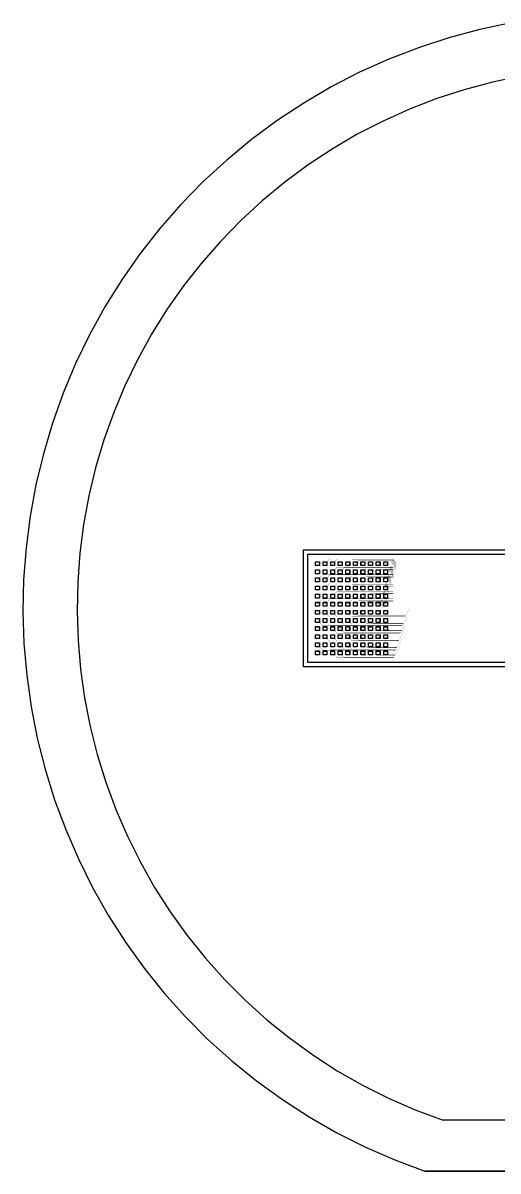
# Model space of a CAD drawing. Header units: metres. Extents: x -54999 to 54999, y -52014 to 54102.
# Drawn here: x -54999 to -11099, y -52014 to 54102 of the extents above; entities that cross this region are included whole.
import ezdxf

# ---------------------------------------------------------------- set-up
doc = ezdxf.new("R2010")
doc.units = ezdxf.units.M
for name, color, linetype in [('eDura_outline_ext', 6, 'Continuous'), ('eDura_outline_int', 6, 'Continuous'), ('etch', 3, 'Continuous'), ('metal', 4, 'Continuous'), ('wafer_ext', 8, 'Continuous'), ('wafer_int', 8, 'Continuous')]:
    doc.layers.add(name, color=color, linetype=linetype)

msp = doc.modelspace()

# ---------------------------------------------------------------- linework, layer by layer
at = {"layer": 'eDura_outline_ext'}
msp.add_lwpolyline([(-8888, -5400), (-29088, -5400), (-29088, 5400), (-8888, 5400)], dxfattribs=at)
at = {"layer": 'eDura_outline_int'}
msp.add_lwpolyline([(-8660, -5000), (-28660, -5000), (-28660, 5000), (-8660, 5000)], dxfattribs=at)
at = {"layer": 'etch'}
for points in [[(-27960, 4300), (-27610, 4300), (-27610, 3950), (-27960, 3950), (-27960, 4300)], [(-27260, 4300), (-26910, 4300), (-26910, 3950), (-27260, 3950), (-27260, 4300)], [(-26560, 4300), (-26210, 4300), (-26210, 3950), (-26560, 3950), (-26560, 4300)], [(-25860, 4300), (-25510, 4300), (-25510, 3950), (-25860, 3950), (-25860, 4300)], [(-25160, 4300), (-24810, 4300), (-24810, 3950), (-25160, 3950), (-25160, 4300)], [(-24460, 4300), (-24110, 4300), (-24110, 3950), (-24460, 3950), (-24460, 4300)], [(-23760, 4300), (-23410, 4300), (-23410, 3950), (-23760, 3950), (-23760, 4300)], [(-23060, 4300), (-22710, 4300), (-22710, 3950), (-23060, 3950), (-23060, 4300)], [(-22360, 4300), (-22010, 4300), (-22010, 3950), (-22360, 3950), (-22360, 4300)], [(-21660, 4300), (-21310, 4300), (-21310, 3950), (-21660, 3950), (-21660, 4300)], [(-27960, 3550), (-27610, 3550), (-27610, 3200), (-27960, 3200), (-27960, 3550)], [(-27260, 3550), (-26910, 3550), (-26910, 3200), (-27260, 3200), (-27260, 3550)], [(-26560, 3550), (-26210, 3550), (-26210, 3200), (-26560, 3200), (-26560, 3550)], [(-25860, 3550), (-25510, 3550), (-25510, 3200), (-25860, 3200), (-25860, 3550)], [(-25160, 3550), (-24810, 3550), (-24810, 3200), (-25160, 3200), (-25160, 3550)], [(-24460, 3550), (-24110, 3550), (-24110, 3200), (-24460, 3200), (-24460, 3550)], [(-23760, 3550), (-23410, 3550), (-23410, 3200), (-23760, 3200), (-23760, 3550)], [(-23060, 3550), (-22710, 3550), (-22710, 3200), (-23060, 3200), (-23060, 3550)], [(-22360, 3550), (-22010, 3550), (-22010, 3200), (-22360, 3200), (-22360, 3550)], [(-21660, 3550), (-21310, 3550), (-21310, 3200), (-21660, 3200), (-21660, 3550)], [(-27960, 2800), (-27610, 2800), (-27610, 2450), (-27960, 2450), (-27960, 2800)], [(-27260, 2800), (-26910, 2800), (-26910, 2450), (-27260, 2450), (-27260, 2800)], [(-26560, 2800), (-26210, 2800), (-26210, 2450), (-26560, 2450), (-26560, 2800)], [(-25860, 2800), (-25510, 2800), (-25510, 2450), (-25860, 2450), (-25860, 2800)], [(-25160, 2800), (-24810, 2800), (-24810, 2450), (-25160, 2450), (-25160, 2800)], [(-24460, 2800), (-24110, 2800), (-24110, 2450), (-24460, 2450), (-24460, 2800)], [(-23760, 2800), (-23410, 2800), (-23410, 2450), (-23760, 2450), (-23760, 2800)], [(-23060, 2800), (-22710, 2800), (-22710, 2450), (-23060, 2450), (-23060, 2800)], [(-22360, 2800), (-22010, 2800), (-22010, 2450), (-22360, 2450), (-22360, 2800)], [(-21660, 2800), (-21310, 2800), (-21310, 2450), (-21660, 2450), (-21660, 2800)], [(-27960, 2050), (-27610, 2050), (-27610, 1700), (-27960, 1700), (-27960, 2050)], [(-27960, 1300), (-27610, 1300), (-27610, 950), (-27960, 950), (-27960, 1300)], [(-27260, 2050), (-26910, 2050), (-26910, 1700), (-27260, 1700), (-27260, 2050)], [(-27260, 1300), (-26910, 1300), (-26910, 950), (-27260, 950), (-27260, 1300)], [(-26560, 2050), (-26210, 2050), (-26210, 1700), (-26560, 1700), (-26560, 2050)], [(-26560, 1300), (-26210, 1300), (-26210, 950), (-26560, 950), (-26560, 1300)], [(-25860, 2050), (-25510, 2050), (-25510, 1700), (-25860, 1700), (-25860, 2050)], [(-25860, 1300), (-25510, 1300), (-25510, 950), (-25860, 950), (-25860, 1300)], [(-25160, 2050), (-24810, 2050), (-24810, 1700), (-25160, 1700), (-25160, 2050)], [(-25160, 1300), (-24810, 1300), (-24810, 950), (-25160, 950), (-25160, 1300)], [(-24460, 2050), (-24110, 2050), (-24110, 1700), (-24460, 1700), (-24460, 2050)], [(-24460, 1300), (-24110, 1300), (-24110, 950), (-24460, 950), (-24460, 1300)], [(-23760, 2050), (-23410, 2050), (-23410, 1700), (-23760, 1700), (-23760, 2050)], [(-23760, 1300), (-23410, 1300), (-23410, 950), (-23760, 950), (-23760, 1300)], [(-23060, 2050), (-22710, 2050), (-22710, 1700), (-23060, 1700), (-23060, 2050)], [(-23060, 1300), (-22710, 1300), (-22710, 950), (-23060, 950), (-23060, 1300)], [(-22360, 2050), (-22010, 2050), (-22010, 1700), (-22360, 1700), (-22360, 2050)], [(-22360, 1300), (-22010, 1300), (-22010, 950), (-22360, 950), (-22360, 1300)], [(-21660, 2050), (-21310, 2050), (-21310, 1700), (-21660, 1700), (-21660, 2050)], [(-21660, 1300), (-21310, 1300), (-21310, 950), (-21660, 950), (-21660, 1300)], [(-27960, 550), (-27610, 550), (-27610, 200), (-27960, 200), (-27960, 550)], [(-27260, 550), (-26910, 550), (-26910, 200), (-27260, 200), (-27260, 550)], [(-26560, 550), (-26210, 550), (-26210, 200), (-26560, 200), (-26560, 550)], [(-25860, 550), (-25510, 550), (-25510, 200), (-25860, 200), (-25860, 550)], [(-25160, 550), (-24810, 550), (-24810, 200), (-25160, 200), (-25160, 550)], [(-24460, 550), (-24110, 550), (-24110, 200), (-24460, 200), (-24460, 550)], [(-23760, 550), (-23410, 550), (-23410, 200), (-23760, 200), (-23760, 550)], [(-23060, 550), (-22710, 550), (-22710, 200), (-23060, 200), (-23060, 550)], [(-22360, 550), (-22010, 550), (-22010, 200), (-22360, 200), (-22360, 550)], [(-21660, 550), (-21310, 550), (-21310, 200), (-21660, 200), (-21660, 550)], [(-27960, -200), (-27610, -200), (-27610, -550), (-27960, -550), (-27960, -200)], [(-27960, -950), (-27610, -950), (-27610, -1300), (-27960, -1300), (-27960, -950)], [(-27260, -200), (-26910, -200), (-26910, -550), (-27260, -550), (-27260, -200)], [(-27260, -950), (-26910, -950), (-26910, -1300), (-27260, -1300), (-27260, -950)], [(-26560, -200), (-26210, -200), (-26210, -550), (-26560, -550), (-26560, -200)], [(-26560, -950), (-26210, -950), (-26210, -1300), (-26560, -1300), (-26560, -950)], [(-25860, -200), (-25510, -200), (-25510, -550), (-25860, -550), (-25860, -200)], [(-25860, -950), (-25510, -950), (-25510, -1300), (-25860, -1300), (-25860, -950)], [(-25160, -200), (-24810, -200), (-24810, -550), (-25160, -550), (-25160, -200)], [(-25160, -950), (-24810, -950), (-24810, -1300), (-25160, -1300), (-25160, -950)], [(-24460, -200), (-24110, -200), (-24110, -550), (-24460, -550), (-24460, -200)], [(-24460, -950), (-24110, -950), (-24110, -1300), (-24460, -1300), (-24460, -950)], [(-23760, -200), (-23410, -200), (-23410, -550), (-23760, -550), (-23760, -200)], [(-23760, -950), (-23410, -950), (-23410, -1300), (-23760, -1300), (-23760, -950)], [(-23060, -200), (-22710, -200), (-22710, -550), (-23060, -550), (-23060, -200)], [(-23060, -950), (-22710, -950), (-22710, -1300), (-23060, -1300), (-23060, -950)], [(-22360, -200), (-22010, -200), (-22010, -550), (-22360, -550), (-22360, -200)], [(-22360, -950), (-22010, -950), (-22010, -1300), (-22360, -1300), (-22360, -950)], [(-21660, -200), (-21310, -200), (-21310, -550), (-21660, -550), (-21660, -200)], [(-21660, -950), (-21310, -950), (-21310, -1300), (-21660, -1300), (-21660, -950)], [(-27960, -1700), (-27610, -1700), (-27610, -2050), (-27960, -2050), (-27960, -1700)], [(-27260, -1700), (-26910, -1700), (-26910, -2050), (-27260, -2050), (-27260, -1700)], [(-26560, -1700), (-26210, -1700), (-26210, -2050), (-26560, -2050), (-26560, -1700)], [(-25860, -1700), (-25510, -1700), (-25510, -2050), (-25860, -2050), (-25860, -1700)], [(-25160, -1700), (-24810, -1700), (-24810, -2050), (-25160, -2050), (-25160, -1700)], [(-24460, -1700), (-24110, -1700), (-24110, -2050), (-24460, -2050), (-24460, -1700)], [(-23760, -1700), (-23410, -1700), (-23410, -2050), (-23760, -2050), (-23760, -1700)], [(-23060, -1700), (-22710, -1700), (-22710, -2050), (-23060, -2050), (-23060, -1700)], [(-22360, -1700), (-22010, -1700), (-22010, -2050), (-22360, -2050), (-22360, -1700)], [(-21660, -1700), (-21310, -1700), (-21310, -2050), (-21660, -2050), (-21660, -1700)], [(-27960, -2450), (-27610, -2450), (-27610, -2800), (-27960, -2800), (-27960, -2450)], [(-27260, -2450), (-26910, -2450), (-26910, -2800), (-27260, -2800), (-27260, -2450)], [(-26560, -2450), (-26210, -2450), (-26210, -2800), (-26560, -2800), (-26560, -2450)], [(-25860, -2450), (-25510, -2450), (-25510, -2800), (-25860, -2800), (-25860, -2450)], [(-25160, -2450), (-24810, -2450), (-24810, -2800), (-25160, -2800), (-25160, -2450)], [(-24460, -2450), (-24110, -2450), (-24110, -2800), (-24460, -2800), (-24460, -2450)], [(-23760, -2450), (-23410, -2450), (-23410, -2800), (-23760, -2800), (-23760, -2450)], [(-23060, -2450), (-22710, -2450), (-22710, -2800), (-23060, -2800), (-23060, -2450)], [(-22360, -2450), (-22010, -2450), (-22010, -2800), (-22360, -2800), (-22360, -2450)], [(-21660, -2450), (-21310, -2450), (-21310, -2800), (-21660, -2800), (-21660, -2450)], [(-27960, -3200), (-27610, -3200), (-27610, -3550), (-27960, -3550), (-27960, -3200)], [(-27960, -3950), (-27610, -3950), (-27610, -4300), (-27960, -4300), (-27960, -3950)], [(-27260, -3200), (-26910, -3200), (-26910, -3550), (-27260, -3550), (-27260, -3200)], [(-27260, -3950), (-26910, -3950), (-26910, -4300), (-27260, -4300), (-27260, -3950)], [(-26560, -3200), (-26210, -3200), (-26210, -3550), (-26560, -3550), (-26560, -3200)], [(-26560, -3950), (-26210, -3950), (-26210, -4300), (-26560, -4300), (-26560, -3950)], [(-25860, -3200), (-25510, -3200), (-25510, -3550), (-25860, -3550), (-25860, -3200)], [(-25860, -3950), (-25510, -3950), (-25510, -4300), (-25860, -4300), (-25860, -3950)], [(-25160, -3200), (-24810, -3200), (-24810, -3550), (-25160, -3550), (-25160, -3200)], [(-25160, -3950), (-24810, -3950), (-24810, -4300), (-25160, -4300), (-25160, -3950)], [(-24460, -3200), (-24110, -3200), (-24110, -3550), (-24460, -3550), (-24460, -3200)], [(-24460, -3950), (-24110, -3950), (-24110, -4300), (-24460, -4300), (-24460, -3950)], [(-23760, -3200), (-23410, -3200), (-23410, -3550), (-23760, -3550), (-23760, -3200)], [(-23760, -3950), (-23410, -3950), (-23410, -4300), (-23760, -4300), (-23760, -3950)], [(-23060, -3200), (-22710, -3200), (-22710, -3550), (-23060, -3550), (-23060, -3200)], [(-23060, -3950), (-22710, -3950), (-22710, -4300), (-23060, -4300), (-23060, -3950)], [(-22360, -3200), (-22010, -3200), (-22010, -3550), (-22360, -3550), (-22360, -3200)], [(-22360, -3950), (-22010, -3950), (-22010, -4300), (-22360, -4300), (-22360, -3950)], [(-21660, -3200), (-21310, -3200), (-21310, -3550), (-21660, -3550), (-21660, -3200)], [(-21660, -3950), (-21310, -3950), (-21310, -4300), (-21660, -4300), (-21660, -3950)]]:
    msp.add_lwpolyline(points, close=True, dxfattribs=at)
at = {"layer": 'metal'}
for points in [[(-27965, 4305), (-27605, 4305), (-27605, 3945), (-27965, 3945), (-27965, 4305)], [(-27265, 4305), (-26905, 4305), (-26905, 3945), (-27265, 3945), (-27265, 4305)], [(-26565, 4305), (-26205, 4305), (-26205, 3945), (-26565, 3945), (-26565, 4305)], [(-25865, 4305), (-25505, 4305), (-25505, 3945), (-25865, 3945), (-25865, 4305)], [(-25165, 4305), (-24805, 4305), (-24805, 3945), (-25165, 3945), (-25165, 4305)], [(-24465, 4305), (-24105, 4305), (-24105, 3945), (-24465, 3945), (-24465, 4305)], [(-23765, 4305), (-23405, 4305), (-23405, 3945), (-23765, 3945), (-23765, 4305)], [(-23065, 4305), (-22705, 4305), (-22705, 3945), (-23065, 3945), (-23065, 4305)], [(-22365, 4305), (-22005, 4305), (-22005, 3945), (-22365, 3945), (-22365, 4305)], [(-21665, 4305), (-21305, 4305), (-21305, 3945), (-21665, 3945), (-21665, 4305)], [(-27965, 3555), (-27605, 3555), (-27605, 3195), (-27965, 3195), (-27965, 3555)], [(-27265, 3555), (-26905, 3555), (-26905, 3195), (-27265, 3195), (-27265, 3555)], [(-26565, 3555), (-26205, 3555), (-26205, 3195), (-26565, 3195), (-26565, 3555)], [(-25865, 3555), (-25505, 3555), (-25505, 3195), (-25865, 3195), (-25865, 3555)], [(-25165, 3555), (-24805, 3555), (-24805, 3195), (-25165, 3195), (-25165, 3555)], [(-24465, 3555), (-24105, 3555), (-24105, 3195), (-24465, 3195), (-24465, 3555)], [(-23765, 3555), (-23405, 3555), (-23405, 3195), (-23765, 3195), (-23765, 3555)], [(-23065, 3555), (-22705, 3555), (-22705, 3195), (-23065, 3195), (-23065, 3555)], [(-22365, 3555), (-22005, 3555), (-22005, 3195), (-22365, 3195), (-22365, 3555)], [(-21665, 3555), (-21305, 3555), (-21305, 3195), (-21665, 3195), (-21665, 3555)], [(-27965, 2805), (-27605, 2805), (-27605, 2445), (-27965, 2445), (-27965, 2805)], [(-27265, 2805), (-26905, 2805), (-26905, 2445), (-27265, 2445), (-27265, 2805)], [(-26565, 2805), (-26205, 2805), (-26205, 2445), (-26565, 2445), (-26565, 2805)], [(-25865, 2805), (-25505, 2805), (-25505, 2445), (-25865, 2445), (-25865, 2805)], [(-25165, 2805), (-24805, 2805), (-24805, 2445), (-25165, 2445), (-25165, 2805)], [(-24465, 2805), (-24105, 2805), (-24105, 2445), (-24465, 2445), (-24465, 2805)], [(-23765, 2805), (-23405, 2805), (-23405, 2445), (-23765, 2445), (-23765, 2805)], [(-23065, 2805), (-22705, 2805), (-22705, 2445), (-23065, 2445), (-23065, 2805)], [(-22365, 2805), (-22005, 2805), (-22005, 2445), (-22365, 2445), (-22365, 2805)], [(-21665, 2805), (-21305, 2805), (-21305, 2445), (-21665, 2445), (-21665, 2805)], [(-27965, 2055), (-27605, 2055), (-27605, 1695), (-27965, 1695), (-27965, 2055)], [(-27965, 1305), (-27605, 1305), (-27605, 945), (-27965, 945), (-27965, 1305)], [(-27265, 2055), (-26905, 2055), (-26905, 1695), (-27265, 1695), (-27265, 2055)], [(-27265, 1305), (-26905, 1305), (-26905, 945), (-27265, 945), (-27265, 1305)], [(-26565, 2055), (-26205, 2055), (-26205, 1695), (-26565, 1695), (-26565, 2055)], [(-26565, 1305), (-26205, 1305), (-26205, 945), (-26565, 945), (-26565, 1305)], [(-25865, 2055), (-25505, 2055), (-25505, 1695), (-25865, 1695), (-25865, 2055)], [(-25865, 1305), (-25505, 1305), (-25505, 945), (-25865, 945), (-25865, 1305)], [(-25165, 2055), (-24805, 2055), (-24805, 1695), (-25165, 1695), (-25165, 2055)], [(-25165, 1305), (-24805, 1305), (-24805, 945), (-25165, 945), (-25165, 1305)], [(-24465, 2055), (-24105, 2055), (-24105, 1695), (-24465, 1695), (-24465, 2055)], [(-24465, 1305), (-24105, 1305), (-24105, 945), (-24465, 945), (-24465, 1305)], [(-23765, 2055), (-23405, 2055), (-23405, 1695), (-23765, 1695), (-23765, 2055)], [(-23765, 1305), (-23405, 1305), (-23405, 945), (-23765, 945), (-23765, 1305)], [(-23065, 2055), (-22705, 2055), (-22705, 1695), (-23065, 1695), (-23065, 2055)], [(-23065, 1305), (-22705, 1305), (-22705, 945), (-23065, 945), (-23065, 1305)], [(-22365, 2055), (-22005, 2055), (-22005, 1695), (-22365, 1695), (-22365, 2055)], [(-22365, 1305), (-22005, 1305), (-22005, 945), (-22365, 945), (-22365, 1305)], [(-21665, 2055), (-21305, 2055), (-21305, 1695), (-21665, 1695), (-21665, 2055)], [(-21665, 1305), (-21305, 1305), (-21305, 945), (-21665, 945), (-21665, 1305)], [(-27965, 555), (-27605, 555), (-27605, 195), (-27965, 195), (-27965, 555)], [(-27265, 555), (-26905, 555), (-26905, 195), (-27265, 195), (-27265, 555)], [(-26565, 555), (-26205, 555), (-26205, 195), (-26565, 195), (-26565, 555)], [(-25865, 555), (-25505, 555), (-25505, 195), (-25865, 195), (-25865, 555)], [(-25165, 555), (-24805, 555), (-24805, 195), (-25165, 195), (-25165, 555)], [(-24465, 555), (-24105, 555), (-24105, 195), (-24465, 195), (-24465, 555)], [(-23765, 555), (-23405, 555), (-23405, 195), (-23765, 195), (-23765, 555)], [(-23065, 555), (-22705, 555), (-22705, 195), (-23065, 195), (-23065, 555)], [(-22365, 555), (-22005, 555), (-22005, 195), (-22365, 195), (-22365, 555)], [(-21665, 555), (-21305, 555), (-21305, 195), (-21665, 195), (-21665, 555)], [(-27965, -195), (-27605, -195), (-27605, -555), (-27965, -555), (-27965, -195)], [(-27965, -945), (-27605, -945), (-27605, -1305), (-27965, -1305), (-27965, -945)], [(-27265, -195), (-26905, -195), (-26905, -555), (-27265, -555), (-27265, -195)], [(-27265, -945), (-26905, -945), (-26905, -1305), (-27265, -1305), (-27265, -945)], [(-26565, -195), (-26205, -195), (-26205, -555), (-26565, -555), (-26565, -195)], [(-26565, -945), (-26205, -945), (-26205, -1305), (-26565, -1305), (-26565, -945)], [(-25865, -195), (-25505, -195), (-25505, -555), (-25865, -555), (-25865, -195)], [(-25865, -945), (-25505, -945), (-25505, -1305), (-25865, -1305), (-25865, -945)], [(-25165, -195), (-24805, -195), (-24805, -555), (-25165, -555), (-25165, -195)], [(-25165, -945), (-24805, -945), (-24805, -1305), (-25165, -1305), (-25165, -945)], [(-24465, -195), (-24105, -195), (-24105, -555), (-24465, -555), (-24465, -195)], [(-24465, -945), (-24105, -945), (-24105, -1305), (-24465, -1305), (-24465, -945)], [(-23765, -195), (-23405, -195), (-23405, -555), (-23765, -555), (-23765, -195)], [(-23765, -945), (-23405, -945), (-23405, -1305), (-23765, -1305), (-23765, -945)], [(-23065, -195), (-22705, -195), (-22705, -555), (-23065, -555), (-23065, -195)], [(-23065, -945), (-22705, -945), (-22705, -1305), (-23065, -1305), (-23065, -945)], [(-22365, -195), (-22005, -195), (-22005, -555), (-22365, -555), (-22365, -195)], [(-22365, -945), (-22005, -945), (-22005, -1305), (-22365, -1305), (-22365, -945)], [(-21665, -195), (-21305, -195), (-21305, -555), (-21665, -555), (-21665, -195)], [(-21665, -945), (-21305, -945), (-21305, -1305), (-21665, -1305), (-21665, -945)], [(-27965, -1695), (-27605, -1695), (-27605, -2055), (-27965, -2055), (-27965, -1695)], [(-27265, -1695), (-26905, -1695), (-26905, -2055), (-27265, -2055), (-27265, -1695)], [(-26565, -1695), (-26205, -1695), (-26205, -2055), (-26565, -2055), (-26565, -1695)], [(-25865, -1695), (-25505, -1695), (-25505, -2055), (-25865, -2055), (-25865, -1695)], [(-25165, -1695), (-24805, -1695), (-24805, -2055), (-25165, -2055), (-25165, -1695)], [(-24465, -1695), (-24105, -1695), (-24105, -2055), (-24465, -2055), (-24465, -1695)], [(-23765, -1695), (-23405, -1695), (-23405, -2055), (-23765, -2055), (-23765, -1695)], [(-23065, -1695), (-22705, -1695), (-22705, -2055), (-23065, -2055), (-23065, -1695)], [(-22365, -1695), (-22005, -1695), (-22005, -2055), (-22365, -2055), (-22365, -1695)], [(-21665, -1695), (-21305, -1695), (-21305, -2055), (-21665, -2055), (-21665, -1695)], [(-27965, -2445), (-27605, -2445), (-27605, -2805), (-27965, -2805), (-27965, -2445)], [(-27265, -2445), (-26905, -2445), (-26905, -2805), (-27265, -2805), (-27265, -2445)], [(-26565, -2445), (-26205, -2445), (-26205, -2805), (-26565, -2805), (-26565, -2445)], [(-25865, -2445), (-25505, -2445), (-25505, -2805), (-25865, -2805), (-25865, -2445)], [(-25165, -2445), (-24805, -2445), (-24805, -2805), (-25165, -2805), (-25165, -2445)], [(-24465, -2445), (-24105, -2445), (-24105, -2805), (-24465, -2805), (-24465, -2445)], [(-23765, -2445), (-23405, -2445), (-23405, -2805), (-23765, -2805), (-23765, -2445)], [(-23065, -2445), (-22705, -2445), (-22705, -2805), (-23065, -2805), (-23065, -2445)], [(-22365, -2445), (-22005, -2445), (-22005, -2805), (-22365, -2805), (-22365, -2445)], [(-21665, -2445), (-21305, -2445), (-21305, -2805), (-21665, -2805), (-21665, -2445)], [(-27965, -3195), (-27605, -3195), (-27605, -3555), (-27965, -3555), (-27965, -3195)], [(-27965, -3945), (-27605, -3945), (-27605, -4305), (-27965, -4305), (-27965, -3945)], [(-27265, -3195), (-26905, -3195), (-26905, -3555), (-27265, -3555), (-27265, -3195)], [(-27265, -3945), (-26905, -3945), (-26905, -4305), (-27265, -4305), (-27265, -3945)], [(-26565, -3195), (-26205, -3195), (-26205, -3555), (-26565, -3555), (-26565, -3195)], [(-26565, -3945), (-26205, -3945), (-26205, -4305), (-26565, -4305), (-26565, -3945)], [(-25865, -3195), (-25505, -3195), (-25505, -3555), (-25865, -3555), (-25865, -3195)], [(-25865, -3945), (-25505, -3945), (-25505, -4305), (-25865, -4305), (-25865, -3945)], [(-25165, -3195), (-24805, -3195), (-24805, -3555), (-25165, -3555), (-25165, -3195)], [(-25165, -3945), (-24805, -3945), (-24805, -4305), (-25165, -4305), (-25165, -3945)], [(-24465, -3195), (-24105, -3195), (-24105, -3555), (-24465, -3555), (-24465, -3195)], [(-24465, -3945), (-24105, -3945), (-24105, -4305), (-24465, -4305), (-24465, -3945)], [(-23765, -3195), (-23405, -3195), (-23405, -3555), (-23765, -3555), (-23765, -3195)], [(-23765, -3945), (-23405, -3945), (-23405, -4305), (-23765, -4305), (-23765, -3945)], [(-23065, -3195), (-22705, -3195), (-22705, -3555), (-23065, -3555), (-23065, -3195)], [(-23065, -3945), (-22705, -3945), (-22705, -4305), (-23065, -4305), (-23065, -3945)], [(-22365, -3195), (-22005, -3195), (-22005, -3555), (-22365, -3555), (-22365, -3195)], [(-22365, -3945), (-22005, -3945), (-22005, -4305), (-22365, -4305), (-22365, -3945)], [(-21665, -3195), (-21305, -3195), (-21305, -3555), (-21665, -3555), (-21665, -3195)], [(-21665, -3945), (-21305, -3945), (-21305, -4305), (-21665, -4305), (-21665, -3945)]]:
    msp.add_lwpolyline(points, close=True, dxfattribs=at)
for points in [[(-27785, 4125, 10, 10, 0), (-27286, 4624, 10, 10, 0)], [(-27286, 4624, 10, 10, 0), (-20785, 4624, 10, 10, 0)], [(-27085, 4125, 10, 10, 0), (-26622, 4588, 10, 10, 0)], [(-26622, 4588, 10, 10, 0), (-20785, 4588, 10, 10, 0)], [(-26385, 4125, 10, 10, 0), (-25958, 4552, 10, 10, 0)], [(-25958, 4552, 10, 10, 0), (-20785, 4552, 10, 10, 0)], [(-25685, 4125, 10, 10, 0), (-25294, 4516, 10, 10, 0)], [(-25294, 4516, 10, 10, 0), (-20785, 4516, 10, 10, 0)], [(-24985, 4125, 10, 10, 0), (-24630, 4480, 10, 10, 0)], [(-24630, 4480, 10, 10, 0), (-20785, 4480, 10, 10, 0)], [(-24285, 4125, 10, 10, 0), (-23966, 4444, 10, 10, 0)], [(-23966, 4444, 10, 10, 0), (-20785, 4444, 10, 10, 0)], [(-23585, 4125, 10, 10, 0), (-23302, 4408, 10, 10, 0)], [(-23302, 4408, 10, 10, 0), (-20785, 4408, 10, 10, 0)], [(-22885, 4125, 10, 10, 0), (-22638, 4372, 10, 10, 0)], [(-22638, 4372, 10, 10, 0), (-20785, 4372, 10, 10, 0)], [(-22185, 4125, 10, 10, 0), (-21974, 4336, 10, 10, 0)], [(-21974, 4336, 10, 10, 0), (-20785, 4336, 10, 10, 0)], [(-21485, 4125, 10, 10, 0), (-21310, 4300, 10, 10, 0)], [(-21310, 4300, 10, 10, 0), (-20785, 4300, 10, 10, 0)], [(-20972, 4300, 10, 10, 0), (-20531, 3535, 10, 10, 0)], [(-20785, 4300, 10, 10, 0), (-20972, 4300, 10, 10, 0)], [(-20952, 4336, 10, 10, 0), (-20529, 3605, 10, 10, 0)], [(-20785, 4336, 10, 10, 0), (-20952, 4336, 10, 10, 0)], [(-20931, 4372, 10, 10, 0), (-20528, 3675, 10, 10, 0)], [(-20785, 4372, 10, 10, 0), (-20931, 4372, 10, 10, 0)], [(-20910, 4408, 10, 10, 0), (-20527, 3745, 10, 10, 0)], [(-20785, 4408, 10, 10, 0), (-20910, 4408, 10, 10, 0)], [(-20889, 4444, 10, 10, 0), (-20526, 3815, 10, 10, 0)], [(-20785, 4444, 10, 10, 0), (-20889, 4444, 10, 10, 0)], [(-20868, 4480, 10, 10, 0), (-20525, 3885, 10, 10, 0)], [(-20785, 4480, 10, 10, 0), (-20868, 4480, 10, 10, 0)], [(-20848, 4516, 10, 10, 0), (-20524, 3955, 10, 10, 0)], [(-20785, 4516, 10, 10, 0), (-20848, 4516, 10, 10, 0)], [(-20827, 4552, 10, 10, 0), (-20523, 4025, 10, 10, 0)], [(-20785, 4552, 10, 10, 0), (-20827, 4552, 10, 10, 0)], [(-20806, 4588, 10, 10, 0), (-20521, 4095, 10, 10, 0)], [(-20785, 4588, 10, 10, 0), (-20806, 4588, 10, 10, 0)], [(-20785, 4624, 10, 10, 0), (-20520, 4165, 10, 10, 0)], [(-20785, 4624, 10, 10, 0), (-20785, 4624, 10, 10, 0)], [(-27785, 3375, 10, 10, 0), (-27286, 3874, 10, 10, 0)], [(-27286, 3874, 10, 10, 0), (-20785, 3874, 10, 10, 0)], [(-27085, 3375, 10, 10, 0), (-26622, 3838, 10, 10, 0)], [(-26622, 3838, 10, 10, 0), (-20785, 3838, 10, 10, 0)], [(-26385, 3375, 10, 10, 0), (-25958, 3802, 10, 10, 0)], [(-25958, 3802, 10, 10, 0), (-20785, 3802, 10, 10, 0)], [(-25685, 3375, 10, 10, 0), (-25294, 3766, 10, 10, 0)], [(-25294, 3766, 10, 10, 0), (-20785, 3766, 10, 10, 0)], [(-24985, 3375, 10, 10, 0), (-24630, 3730, 10, 10, 0)], [(-24630, 3730, 10, 10, 0), (-20785, 3730, 10, 10, 0)], [(-24285, 3375, 10, 10, 0), (-23966, 3694, 10, 10, 0)], [(-23966, 3694, 10, 10, 0), (-20785, 3694, 10, 10, 0)], [(-23585, 3375, 10, 10, 0), (-23302, 3658, 10, 10, 0)], [(-23302, 3658, 10, 10, 0), (-20785, 3658, 10, 10, 0)], [(-22885, 3375, 10, 10, 0), (-22638, 3622, 10, 10, 0)], [(-22638, 3622, 10, 10, 0), (-20785, 3622, 10, 10, 0)], [(-22185, 3375, 10, 10, 0), (-21974, 3586, 10, 10, 0)], [(-21974, 3586, 10, 10, 0), (-20785, 3586, 10, 10, 0)], [(-21485, 3375, 10, 10, 0), (-21310, 3550, 10, 10, 0)], [(-21310, 3550, 10, 10, 0), (-20785, 3550, 10, 10, 0)], [(-21180, 3550, 10, 10, 0), (-20767, 2835, 10, 10, 0)], [(-20785, 3550, 10, 10, 0), (-21180, 3550, 10, 10, 0)], [(-21159, 3586, 10, 10, 0), (-20766, 2905, 10, 10, 0)], [(-20785, 3586, 10, 10, 0), (-21159, 3586, 10, 10, 0)], [(-21139, 3622, 10, 10, 0), (-20765, 2975, 10, 10, 0)], [(-20785, 3622, 10, 10, 0), (-21139, 3622, 10, 10, 0)], [(-21118, 3658, 10, 10, 0), (-20764, 3045, 10, 10, 0)], [(-20785, 3658, 10, 10, 0), (-21118, 3658, 10, 10, 0)], [(-21097, 3694, 10, 10, 0), (-20763, 3115, 10, 10, 0)], [(-20785, 3694, 10, 10, 0), (-21097, 3694, 10, 10, 0)], [(-21076, 3730, 10, 10, 0), (-20762, 3185, 10, 10, 0)], [(-20785, 3730, 10, 10, 0), (-21076, 3730, 10, 10, 0)], [(-21055, 3766, 10, 10, 0), (-20760, 3255, 10, 10, 0)], [(-20785, 3766, 10, 10, 0), (-21055, 3766, 10, 10, 0)], [(-21035, 3802, 10, 10, 0), (-20759, 3325, 10, 10, 0)], [(-20785, 3802, 10, 10, 0), (-21035, 3802, 10, 10, 0)], [(-21014, 3838, 10, 10, 0), (-20758, 3395, 10, 10, 0)], [(-20785, 3838, 10, 10, 0), (-21014, 3838, 10, 10, 0)], [(-20993, 3874, 10, 10, 0), (-20757, 3465, 10, 10, 0)], [(-20785, 3874, 10, 10, 0), (-20993, 3874, 10, 10, 0)], [(-27785, 2625, 10, 10, 0), (-27286, 3124, 10, 10, 0)], [(-27785, 1875, 10, 10, 0), (-27286, 2374, 10, 10, 0)], [(-27286, 3124, 10, 10, 0), (-20785, 3124, 10, 10, 0)], [(-27286, 2374, 10, 10, 0), (-20785, 2374, 10, 10, 0)], [(-27085, 2625, 10, 10, 0), (-26622, 3088, 10, 10, 0)], [(-27085, 1875, 10, 10, 0), (-26622, 2338, 10, 10, 0)], [(-26622, 3088, 10, 10, 0), (-20785, 3088, 10, 10, 0)], [(-26622, 2338, 10, 10, 0), (-20785, 2338, 10, 10, 0)], [(-26385, 2625, 10, 10, 0), (-25958, 3052, 10, 10, 0)], [(-26385, 1875, 10, 10, 0), (-25958, 2302, 10, 10, 0)], [(-25958, 3052, 10, 10, 0), (-20785, 3052, 10, 10, 0)], [(-25958, 2302, 10, 10, 0), (-20785, 2302, 10, 10, 0)], [(-25685, 2625, 10, 10, 0), (-25294, 3016, 10, 10, 0)], [(-25685, 1875, 10, 10, 0), (-25294, 2266, 10, 10, 0)], [(-25294, 3016, 10, 10, 0), (-20785, 3016, 10, 10, 0)], [(-25294, 2266, 10, 10, 0), (-20785, 2266, 10, 10, 0)], [(-24985, 2625, 10, 10, 0), (-24630, 2980, 10, 10, 0)], [(-24985, 1875, 10, 10, 0), (-24630, 2230, 10, 10, 0)], [(-24630, 2980, 10, 10, 0), (-20785, 2980, 10, 10, 0)], [(-24630, 2230, 10, 10, 0), (-20785, 2230, 10, 10, 0)], [(-24285, 2625, 10, 10, 0), (-23966, 2944, 10, 10, 0)], [(-24285, 1875, 10, 10, 0), (-23966, 2194, 10, 10, 0)], [(-23966, 2944, 10, 10, 0), (-20785, 2944, 10, 10, 0)], [(-23966, 2194, 10, 10, 0), (-20785, 2194, 10, 10, 0)], [(-23585, 2625, 10, 10, 0), (-23302, 2908, 10, 10, 0)], [(-23585, 1875, 10, 10, 0), (-23302, 2158, 10, 10, 0)], [(-23302, 2908, 10, 10, 0), (-20785, 2908, 10, 10, 0)], [(-23302, 2158, 10, 10, 0), (-20785, 2158, 10, 10, 0)], [(-22885, 2625, 10, 10, 0), (-22638, 2872, 10, 10, 0)], [(-22885, 1875, 10, 10, 0), (-22638, 2122, 10, 10, 0)], [(-22638, 2872, 10, 10, 0), (-20785, 2872, 10, 10, 0)], [(-22638, 2122, 10, 10, 0), (-20785, 2122, 10, 10, 0)], [(-22185, 2625, 10, 10, 0), (-21974, 2836, 10, 10, 0)], [(-21974, 2836, 10, 10, 0), (-20785, 2836, 10, 10, 0)], [(-21554, 2122, 10, 10, 0), (-21238, 1575, 10, 10, 0)], [(-20785, 2122, 10, 10, 0), (-21554, 2122, 10, 10, 0)], [(-21533, 2158, 10, 10, 0), (-21237, 1645, 10, 10, 0)], [(-20785, 2158, 10, 10, 0), (-21533, 2158, 10, 10, 0)], [(-21513, 2194, 10, 10, 0), (-21236, 1715, 10, 10, 0)], [(-20785, 2194, 10, 10, 0), (-21513, 2194, 10, 10, 0)], [(-21492, 2230, 10, 10, 0), (-21235, 1785, 10, 10, 0)], [(-20785, 2230, 10, 10, 0), (-21492, 2230, 10, 10, 0)], [(-21485, 2625, 10, 10, 0), (-21310, 2800, 10, 10, 0)], [(-21471, 2266, 10, 10, 0), (-21234, 1855, 10, 10, 0)], [(-20785, 2266, 10, 10, 0), (-21471, 2266, 10, 10, 0)], [(-21450, 2302, 10, 10, 0), (-21233, 1925, 10, 10, 0)], [(-20785, 2302, 10, 10, 0), (-21450, 2302, 10, 10, 0)], [(-21430, 2338, 10, 10, 0), (-21232, 1995, 10, 10, 0)], [(-20785, 2338, 10, 10, 0), (-21430, 2338, 10, 10, 0)], [(-21409, 2374, 10, 10, 0), (-21230, 2065, 10, 10, 0)], [(-20785, 2374, 10, 10, 0), (-21409, 2374, 10, 10, 0)], [(-21388, 2800, 10, 10, 0), (-21004, 2135, 10, 10, 0)], [(-20785, 2800, 10, 10, 0), (-21388, 2800, 10, 10, 0)], [(-21367, 2836, 10, 10, 0), (-21003, 2205, 10, 10, 0)], [(-20785, 2836, 10, 10, 0), (-21367, 2836, 10, 10, 0)], [(-21346, 2872, 10, 10, 0), (-21002, 2275, 10, 10, 0)], [(-20785, 2872, 10, 10, 0), (-21346, 2872, 10, 10, 0)], [(-21326, 2908, 10, 10, 0), (-21001, 2345, 10, 10, 0)], [(-20785, 2908, 10, 10, 0), (-21326, 2908, 10, 10, 0)], [(-21310, 2800, 10, 10, 0), (-20785, 2800, 10, 10, 0)], [(-21305, 2944, 10, 10, 0), (-20999, 2415, 10, 10, 0)], [(-20785, 2944, 10, 10, 0), (-21305, 2944, 10, 10, 0)], [(-21284, 2980, 10, 10, 0), (-20998, 2485, 10, 10, 0)], [(-20785, 2980, 10, 10, 0), (-21284, 2980, 10, 10, 0)], [(-21263, 3016, 10, 10, 0), (-20997, 2555, 10, 10, 0)], [(-20785, 3016, 10, 10, 0), (-21263, 3016, 10, 10, 0)], [(-21243, 3052, 10, 10, 0), (-20996, 2625, 10, 10, 0)], [(-20785, 3052, 10, 10, 0), (-21243, 3052, 10, 10, 0)], [(-21222, 3088, 10, 10, 0), (-20995, 2695, 10, 10, 0)], [(-20785, 3088, 10, 10, 0), (-21222, 3088, 10, 10, 0)], [(-21201, 3124, 10, 10, 0), (-20994, 2765, 10, 10, 0)], [(-20785, 3124, 10, 10, 0), (-21201, 3124, 10, 10, 0)], [(-27785, 1125, 10, 10, 0), (-27286, 1624, 10, 10, 0)], [(-27286, 1624, 10, 10, 0), (-20785, 1624, 10, 10, 0)], [(-27085, 1125, 10, 10, 0), (-26622, 1588, 10, 10, 0)], [(-26622, 1588, 10, 10, 0), (-20785, 1588, 10, 10, 0)], [(-26385, 1125, 10, 10, 0), (-25958, 1552, 10, 10, 0)], [(-25958, 1552, 10, 10, 0), (-20785, 1552, 10, 10, 0)], [(-25685, 1125, 10, 10, 0), (-25294, 1516, 10, 10, 0)], [(-25294, 1516, 10, 10, 0), (-20785, 1516, 10, 10, 0)], [(-24985, 1125, 10, 10, 0), (-24630, 1480, 10, 10, 0)], [(-24630, 1480, 10, 10, 0), (-20785, 1480, 10, 10, 0)], [(-24285, 1125, 10, 10, 0), (-23966, 1444, 10, 10, 0)], [(-23966, 1444, 10, 10, 0), (-20785, 1444, 10, 10, 0)], [(-23585, 1125, 10, 10, 0), (-23302, 1408, 10, 10, 0)], [(-23302, 1408, 10, 10, 0), (-20785, 1408, 10, 10, 0)], [(-22885, 1125, 10, 10, 0), (-22638, 1372, 10, 10, 0)], [(-22638, 1372, 10, 10, 0), (-20785, 1372, 10, 10, 0)], [(-22185, 1875, 10, 10, 0), (-21974, 2086, 10, 10, 0)], [(-22185, 1125, 10, 10, 0), (-21974, 1336, 10, 10, 0)], [(-21974, 2086, 10, 10, 0), (-20785, 2086, 10, 10, 0)], [(-21974, 1336, 10, 10, 0), (-20785, 1336, 10, 10, 0)], [(-21804, 1300, 10, 10, 0), (-21477, 735, 10, 10, 0)], [(-20785, 1300, 10, 10, 0), (-21804, 1300, 10, 10, 0)], [(-21783, 1336, 10, 10, 0), (-21476, 805, 10, 10, 0)], [(-20785, 1336, 10, 10, 0), (-21783, 1336, 10, 10, 0)], [(-21762, 1372, 10, 10, 0), (-21475, 875, 10, 10, 0)], [(-20785, 1372, 10, 10, 0), (-21762, 1372, 10, 10, 0)], [(-21741, 1408, 10, 10, 0), (-21474, 945, 10, 10, 0)], [(-20785, 1408, 10, 10, 0), (-21741, 1408, 10, 10, 0)], [(-21721, 1444, 10, 10, 0), (-21473, 1015, 10, 10, 0)], [(-20785, 1444, 10, 10, 0), (-21721, 1444, 10, 10, 0)], [(-21700, 1480, 10, 10, 0), (-21472, 1085, 10, 10, 0)], [(-20785, 1480, 10, 10, 0), (-21700, 1480, 10, 10, 0)], [(-21679, 1516, 10, 10, 0), (-21471, 1155, 10, 10, 0)], [(-20785, 1516, 10, 10, 0), (-21679, 1516, 10, 10, 0)], [(-21658, 1552, 10, 10, 0), (-21469, 1225, 10, 10, 0)], [(-20785, 1552, 10, 10, 0), (-21658, 1552, 10, 10, 0)], [(-21637, 1588, 10, 10, 0), (-21468, 1295, 10, 10, 0)], [(-20785, 1588, 10, 10, 0), (-21637, 1588, 10, 10, 0)], [(-21617, 1624, 10, 10, 0), (-21467, 1365, 10, 10, 0)], [(-20785, 1624, 10, 10, 0), (-21617, 1624, 10, 10, 0)], [(-21596, 2050, 10, 10, 0), (-21241, 1435, 10, 10, 0)], [(-20785, 2050, 10, 10, 0), (-21596, 2050, 10, 10, 0)], [(-21575, 2086, 10, 10, 0), (-21240, 1505, 10, 10, 0)], [(-20785, 2086, 10, 10, 0), (-21575, 2086, 10, 10, 0)], [(-21485, 1875, 10, 10, 0), (-21310, 2050, 10, 10, 0)], [(-21485, 1125, 10, 10, 0), (-21310, 1300, 10, 10, 0)], [(-21310, 2050, 10, 10, 0), (-20785, 2050, 10, 10, 0)], [(-21310, 1300, 10, 10, 0), (-20785, 1300, 10, 10, 0)], [(-27785, 375, 10, 10, 0), (-27286, 874, 10, 10, 0)], [(-27286, 874, 10, 10, 0), (-20785, 874, 10, 10, 0)], [(-27085, 375, 10, 10, 0), (-26622, 838, 10, 10, 0)], [(-26622, 838, 10, 10, 0), (-20785, 838, 10, 10, 0)], [(-26385, 375, 10, 10, 0), (-25958, 802, 10, 10, 0)], [(-25958, 802, 10, 10, 0), (-20785, 802, 10, 10, 0)], [(-25685, 375, 10, 10, 0), (-25294, 766, 10, 10, 0)], [(-25294, 766, 10, 10, 0), (-20785, 766, 10, 10, 0)], [(-24985, 375, 10, 10, 0), (-24630, 730, 10, 10, 0)], [(-24630, 730, 10, 10, 0), (-20785, 730, 10, 10, 0)], [(-24285, 375, 10, 10, 0), (-23966, 694, 10, 10, 0)], [(-23966, 694, 10, 10, 0), (-20785, 694, 10, 10, 0)], [(-23585, 375, 10, 10, 0), (-23302, 658, 10, 10, 0)], [(-23302, 658, 10, 10, 0), (-20785, 658, 10, 10, 0)], [(-22885, 375, 10, 10, 0), (-22638, 622, 10, 10, 0)], [(-22638, 622, 10, 10, 0), (-20785, 622, 10, 10, 0)], [(-22185, 375, 10, 10, 0), (-21974, 586, 10, 10, 0)], [(-22012, 550, 10, 10, 0), (-21714, 35, 10, 10, 0)], [(-20785, 550, 10, 10, 0), (-22012, 550, 10, 10, 0)], [(-21991, 586, 10, 10, 0), (-21713, 105, 10, 10, 0)], [(-20785, 586, 10, 10, 0), (-21991, 586, 10, 10, 0)], [(-21974, 586, 10, 10, 0), (-20785, 586, 10, 10, 0)], [(-21970, 622, 10, 10, 0), (-21712, 175, 10, 10, 0)], [(-20785, 622, 10, 10, 0), (-21970, 622, 10, 10, 0)], [(-21949, 658, 10, 10, 0), (-21711, 245, 10, 10, 0)], [(-20785, 658, 10, 10, 0), (-21949, 658, 10, 10, 0)], [(-21928, 694, 10, 10, 0), (-21710, 315, 10, 10, 0)], [(-20785, 694, 10, 10, 0), (-21928, 694, 10, 10, 0)], [(-21908, 730, 10, 10, 0), (-21708, 385, 10, 10, 0)], [(-20785, 730, 10, 10, 0), (-21908, 730, 10, 10, 0)], [(-21887, 766, 10, 10, 0), (-21707, 455, 10, 10, 0)], [(-20785, 766, 10, 10, 0), (-21887, 766, 10, 10, 0)], [(-21866, 802, 10, 10, 0), (-21706, 525, 10, 10, 0)], [(-20785, 802, 10, 10, 0), (-21866, 802, 10, 10, 0)], [(-21845, 838, 10, 10, 0), (-21705, 595, 10, 10, 0)], [(-20785, 838, 10, 10, 0), (-21845, 838, 10, 10, 0)], [(-21824, 874, 10, 10, 0), (-21704, 665, 10, 10, 0)], [(-20785, 874, 10, 10, 0), (-21824, 874, 10, 10, 0)], [(-21485, 375, 10, 10, 0), (-21310, 550, 10, 10, 0)], [(-21310, 550, 10, 10, 0), (-20785, 550, 10, 10, 0)], [(-27785, -375, 10, 10, 0), (-27286, -874, 10, 10, 0)], [(-27286, -874, 10, 10, 0), (-20785, -874, 10, 10, 0)], [(-27085, -375, 10, 10, 0), (-26622, -838, 10, 10, 0)], [(-26622, -838, 10, 10, 0), (-20785, -838, 10, 10, 0)], [(-26385, -375, 10, 10, 0), (-25958, -802, 10, 10, 0)], [(-25958, -802, 10, 10, 0), (-20785, -802, 10, 10, 0)], [(-25685, -375, 10, 10, 0), (-25294, -766, 10, 10, 0)], [(-25294, -766, 10, 10, 0), (-20785, -766, 10, 10, 0)], [(-24985, -375, 10, 10, 0), (-24630, -730, 10, 10, 0)], [(-24630, -730, 10, 10, 0), (-20785, -730, 10, 10, 0)], [(-24285, -375, 10, 10, 0), (-23966, -694, 10, 10, 0)], [(-23966, -694, 10, 10, 0), (-20785, -694, 10, 10, 0)], [(-23585, -375, 10, 10, 0), (-23302, -658, 10, 10, 0)], [(-23302, -658, 10, 10, 0), (-20785, -658, 10, 10, 0)], [(-22885, -375, 10, 10, 0), (-22638, -622, 10, 10, 0)], [(-22638, -622, 10, 10, 0), (-20785, -622, 10, 10, 0)], [(-22185, -375, 10, 10, 0), (-21974, -586, 10, 10, 0)], [(-21974, -586, 10, 10, 0), (-20785, -586, 10, 10, 0)], [(-21485, -375, 10, 10, 0), (-21310, -550, 10, 10, 0)], [(-21310, -550, 10, 10, 0), (-20785, -550, 10, 10, 0)], [(-20785, -550, 10, 10, 0), (-19559, -550, 10, 10, 0)], [(-20785, -586, 10, 10, 0), (-19580, -586, 10, 10, 0)], [(-20785, -622, 10, 10, 0), (-19601, -622, 10, 10, 0)], [(-20785, -658, 10, 10, 0), (-19621, -658, 10, 10, 0)], [(-20785, -694, 10, 10, 0), (-19642, -694, 10, 10, 0)], [(-20785, -730, 10, 10, 0), (-19663, -730, 10, 10, 0)], [(-20785, -766, 10, 10, 0), (-19684, -766, 10, 10, 0)], [(-20785, -802, 10, 10, 0), (-19704, -802, 10, 10, 0)], [(-20785, -838, 10, 10, 0), (-19725, -838, 10, 10, 0)], [(-20785, -874, 10, 10, 0), (-19746, -874, 10, 10, 0)], [(-19850, -1444, 10, 10, 0), (-19602, -1015, 10, 10, 0)], [(-19829, -1408, 10, 10, 0), (-19562, -945, 10, 10, 0)], [(-19808, -1372, 10, 10, 0), (-19521, -875, 10, 10, 0)], [(-19788, -1336, 10, 10, 0), (-19481, -805, 10, 10, 0)], [(-19767, -1300, 10, 10, 0), (-19441, -735, 10, 10, 0)], [(-19746, -874, 10, 10, 0), (-19625, -665, 10, 10, 0)], [(-19725, -838, 10, 10, 0), (-19585, -595, 10, 10, 0)], [(-19704, -802, 10, 10, 0), (-19545, -525, 10, 10, 0)], [(-19684, -766, 10, 10, 0), (-19504, -455, 10, 10, 0)], [(-19663, -730, 10, 10, 0), (-19464, -385, 10, 10, 0)], [(-19642, -694, 10, 10, 0), (-19423, -315, 10, 10, 0)], [(-19621, -658, 10, 10, 0), (-19383, -245, 10, 10, 0)], [(-19601, -622, 10, 10, 0), (-19342, -175, 10, 10, 0)], [(-19580, -586, 10, 10, 0), (-19302, -105, 10, 10, 0)], [(-19559, -550, 10, 10, 0), (-19262, -35, 10, 10, 0)], [(-27785, -1125, 10, 10, 0), (-27286, -1624, 10, 10, 0)], [(-27785, -1875, 10, 10, 0), (-27286, -2374, 10, 10, 0)], [(-27286, -1624, 10, 10, 0), (-20785, -1624, 10, 10, 0)], [(-27085, -1125, 10, 10, 0), (-26622, -1588, 10, 10, 0)], [(-27085, -1875, 10, 10, 0), (-26622, -2338, 10, 10, 0)], [(-26622, -1588, 10, 10, 0), (-20785, -1588, 10, 10, 0)], [(-26385, -1125, 10, 10, 0), (-25958, -1552, 10, 10, 0)], [(-26385, -1875, 10, 10, 0), (-25958, -2302, 10, 10, 0)], [(-25958, -1552, 10, 10, 0), (-20785, -1552, 10, 10, 0)], [(-25685, -1125, 10, 10, 0), (-25294, -1516, 10, 10, 0)], [(-25685, -1875, 10, 10, 0), (-25294, -2266, 10, 10, 0)], [(-25294, -1516, 10, 10, 0), (-20785, -1516, 10, 10, 0)], [(-24985, -1125, 10, 10, 0), (-24630, -1480, 10, 10, 0)], [(-24985, -1875, 10, 10, 0), (-24630, -2230, 10, 10, 0)], [(-24630, -1480, 10, 10, 0), (-20785, -1480, 10, 10, 0)], [(-24285, -1125, 10, 10, 0), (-23966, -1444, 10, 10, 0)], [(-24285, -1875, 10, 10, 0), (-23966, -2194, 10, 10, 0)], [(-23966, -1444, 10, 10, 0), (-20785, -1444, 10, 10, 0)], [(-23585, -1125, 10, 10, 0), (-23302, -1408, 10, 10, 0)], [(-23585, -1875, 10, 10, 0), (-23302, -2158, 10, 10, 0)], [(-23302, -1408, 10, 10, 0), (-20785, -1408, 10, 10, 0)], [(-22885, -1125, 10, 10, 0), (-22638, -1372, 10, 10, 0)], [(-22885, -1875, 10, 10, 0), (-22638, -2122, 10, 10, 0)], [(-22638, -1372, 10, 10, 0), (-20785, -1372, 10, 10, 0)], [(-22638, -2122, 10, 10, 0), (-20785, -2122, 10, 10, 0)], [(-22185, -1125, 10, 10, 0), (-21974, -1336, 10, 10, 0)], [(-22185, -1875, 10, 10, 0), (-21974, -2086, 10, 10, 0)], [(-21974, -1336, 10, 10, 0), (-20785, -1336, 10, 10, 0)], [(-21974, -2086, 10, 10, 0), (-20785, -2086, 10, 10, 0)], [(-21485, -1125, 10, 10, 0), (-21310, -1300, 10, 10, 0)], [(-21485, -1875, 10, 10, 0), (-21310, -2050, 10, 10, 0)], [(-21310, -1300, 10, 10, 0), (-20785, -1300, 10, 10, 0)], [(-21310, -2050, 10, 10, 0), (-20785, -2050, 10, 10, 0)], [(-20785, -1300, 10, 10, 0), (-19767, -1300, 10, 10, 0)], [(-20785, -1336, 10, 10, 0), (-19788, -1336, 10, 10, 0)], [(-20785, -1372, 10, 10, 0), (-19808, -1372, 10, 10, 0)], [(-20785, -1408, 10, 10, 0), (-19829, -1408, 10, 10, 0)], [(-20785, -1444, 10, 10, 0), (-19850, -1444, 10, 10, 0)], [(-20785, -1480, 10, 10, 0), (-19871, -1480, 10, 10, 0)], [(-20785, -1516, 10, 10, 0), (-19892, -1516, 10, 10, 0)], [(-20785, -1552, 10, 10, 0), (-19912, -1552, 10, 10, 0)], [(-20785, -1588, 10, 10, 0), (-19933, -1588, 10, 10, 0)], [(-20785, -1624, 10, 10, 0), (-19954, -1624, 10, 10, 0)], [(-20785, -2050, 10, 10, 0), (-19975, -2050, 10, 10, 0)], [(-20785, -2086, 10, 10, 0), (-19995, -2086, 10, 10, 0)], [(-20785, -2122, 10, 10, 0), (-20016, -2122, 10, 10, 0)], [(-20162, -2374, 10, 10, 0), (-19983, -2065, 10, 10, 0)], [(-20141, -2338, 10, 10, 0), (-19943, -1995, 10, 10, 0)], [(-20120, -2302, 10, 10, 0), (-19902, -1925, 10, 10, 0)], [(-20099, -2266, 10, 10, 0), (-19862, -1855, 10, 10, 0)], [(-20079, -2230, 10, 10, 0), (-19822, -1785, 10, 10, 0)], [(-20058, -2194, 10, 10, 0), (-19781, -1715, 10, 10, 0)], [(-20037, -2158, 10, 10, 0), (-19741, -1645, 10, 10, 0)], [(-20016, -2122, 10, 10, 0), (-19700, -1575, 10, 10, 0)], [(-19995, -2086, 10, 10, 0), (-19660, -1505, 10, 10, 0)], [(-19975, -2050, 10, 10, 0), (-19620, -1435, 10, 10, 0)], [(-19954, -1624, 10, 10, 0), (-19804, -1365, 10, 10, 0)], [(-19933, -1588, 10, 10, 0), (-19764, -1295, 10, 10, 0)], [(-19912, -1552, 10, 10, 0), (-19724, -1225, 10, 10, 0)], [(-19892, -1516, 10, 10, 0), (-19683, -1155, 10, 10, 0)], [(-19871, -1480, 10, 10, 0), (-19643, -1085, 10, 10, 0)], [(-27785, -2625, 10, 10, 0), (-27286, -3124, 10, 10, 0)], [(-27286, -2374, 10, 10, 0), (-20785, -2374, 10, 10, 0)], [(-27286, -3124, 10, 10, 0), (-20785, -3124, 10, 10, 0)], [(-27085, -2625, 10, 10, 0), (-26622, -3088, 10, 10, 0)], [(-26622, -2338, 10, 10, 0), (-20785, -2338, 10, 10, 0)], [(-26622, -3088, 10, 10, 0), (-20785, -3088, 10, 10, 0)], [(-26385, -2625, 10, 10, 0), (-25958, -3052, 10, 10, 0)], [(-25958, -2302, 10, 10, 0), (-20785, -2302, 10, 10, 0)], [(-25958, -3052, 10, 10, 0), (-20785, -3052, 10, 10, 0)], [(-25685, -2625, 10, 10, 0), (-25294, -3016, 10, 10, 0)], [(-25294, -2266, 10, 10, 0), (-20785, -2266, 10, 10, 0)], [(-25294, -3016, 10, 10, 0), (-20785, -3016, 10, 10, 0)], [(-24985, -2625, 10, 10, 0), (-24630, -2980, 10, 10, 0)], [(-24630, -2230, 10, 10, 0), (-20785, -2230, 10, 10, 0)], [(-24630, -2980, 10, 10, 0), (-20785, -2980, 10, 10, 0)], [(-24285, -2625, 10, 10, 0), (-23966, -2944, 10, 10, 0)], [(-23966, -2194, 10, 10, 0), (-20785, -2194, 10, 10, 0)], [(-23966, -2944, 10, 10, 0), (-20785, -2944, 10, 10, 0)], [(-23585, -2625, 10, 10, 0), (-23302, -2908, 10, 10, 0)], [(-23302, -2158, 10, 10, 0), (-20785, -2158, 10, 10, 0)], [(-23302, -2908, 10, 10, 0), (-20785, -2908, 10, 10, 0)], [(-22885, -2625, 10, 10, 0), (-22638, -2872, 10, 10, 0)], [(-22638, -2872, 10, 10, 0), (-20785, -2872, 10, 10, 0)], [(-22185, -2625, 10, 10, 0), (-21974, -2836, 10, 10, 0)], [(-21974, -2836, 10, 10, 0), (-20785, -2836, 10, 10, 0)], [(-21485, -2625, 10, 10, 0), (-21310, -2800, 10, 10, 0)], [(-21310, -2800, 10, 10, 0), (-20785, -2800, 10, 10, 0)], [(-20785, -2158, 10, 10, 0), (-20037, -2158, 10, 10, 0)], [(-20785, -2194, 10, 10, 0), (-20058, -2194, 10, 10, 0)], [(-20785, -2230, 10, 10, 0), (-20079, -2230, 10, 10, 0)], [(-20785, -2266, 10, 10, 0), (-20099, -2266, 10, 10, 0)], [(-20785, -2302, 10, 10, 0), (-20120, -2302, 10, 10, 0)], [(-20785, -2338, 10, 10, 0), (-20141, -2338, 10, 10, 0)], [(-20785, -2374, 10, 10, 0), (-20162, -2374, 10, 10, 0)], [(-20785, -2800, 10, 10, 0), (-20183, -2800, 10, 10, 0)], [(-20785, -2836, 10, 10, 0), (-20203, -2836, 10, 10, 0)], [(-20785, -2872, 10, 10, 0), (-20224, -2872, 10, 10, 0)], [(-20785, -2908, 10, 10, 0), (-20245, -2908, 10, 10, 0)], [(-20785, -2944, 10, 10, 0), (-20266, -2944, 10, 10, 0)], [(-20785, -2980, 10, 10, 0), (-20286, -2980, 10, 10, 0)], [(-20785, -3016, 10, 10, 0), (-20307, -3016, 10, 10, 0)], [(-20785, -3052, 10, 10, 0), (-20328, -3052, 10, 10, 0)], [(-20785, -3088, 10, 10, 0), (-20349, -3088, 10, 10, 0)], [(-20785, -3124, 10, 10, 0), (-20370, -3124, 10, 10, 0)], [(-20494, -3730, 10, 10, 0), (-20180, -3185, 10, 10, 0)], [(-20473, -3694, 10, 10, 0), (-20139, -3115, 10, 10, 0)], [(-20453, -3658, 10, 10, 0), (-20099, -3045, 10, 10, 0)], [(-20432, -3622, 10, 10, 0), (-20058, -2975, 10, 10, 0)], [(-20411, -3586, 10, 10, 0), (-20018, -2905, 10, 10, 0)], [(-20390, -3550, 10, 10, 0), (-19978, -2835, 10, 10, 0)], [(-20370, -3124, 10, 10, 0), (-20162, -2765, 10, 10, 0)], [(-20349, -3088, 10, 10, 0), (-20122, -2695, 10, 10, 0)], [(-20328, -3052, 10, 10, 0), (-20081, -2625, 10, 10, 0)], [(-20307, -3016, 10, 10, 0), (-20041, -2555, 10, 10, 0)], [(-20286, -2980, 10, 10, 0), (-20001, -2485, 10, 10, 0)], [(-20266, -2944, 10, 10, 0), (-19960, -2415, 10, 10, 0)], [(-20245, -2908, 10, 10, 0), (-19920, -2345, 10, 10, 0)], [(-20224, -2872, 10, 10, 0), (-19879, -2275, 10, 10, 0)], [(-20203, -2836, 10, 10, 0), (-19839, -2205, 10, 10, 0)], [(-20183, -2800, 10, 10, 0), (-19799, -2135, 10, 10, 0)], [(-27785, -3375, 10, 10, 0), (-27286, -3874, 10, 10, 0)], [(-27785, -4125, 10, 10, 0), (-27286, -4624, 10, 10, 0)], [(-27286, -3874, 10, 10, 0), (-20785, -3874, 10, 10, 0)], [(-27085, -3375, 10, 10, 0), (-26622, -3838, 10, 10, 0)], [(-27085, -4125, 10, 10, 0), (-26622, -4588, 10, 10, 0)], [(-26622, -3838, 10, 10, 0), (-20785, -3838, 10, 10, 0)], [(-26385, -3375, 10, 10, 0), (-25958, -3802, 10, 10, 0)], [(-26385, -4125, 10, 10, 0), (-25958, -4552, 10, 10, 0)], [(-25958, -3802, 10, 10, 0), (-20785, -3802, 10, 10, 0)], [(-25685, -3375, 10, 10, 0), (-25294, -3766, 10, 10, 0)], [(-25685, -4125, 10, 10, 0), (-25294, -4516, 10, 10, 0)], [(-25294, -3766, 10, 10, 0), (-20785, -3766, 10, 10, 0)], [(-24985, -3375, 10, 10, 0), (-24630, -3730, 10, 10, 0)], [(-24985, -4125, 10, 10, 0), (-24630, -4480, 10, 10, 0)], [(-24630, -3730, 10, 10, 0), (-20785, -3730, 10, 10, 0)], [(-24285, -3375, 10, 10, 0), (-23966, -3694, 10, 10, 0)], [(-24285, -4125, 10, 10, 0), (-23966, -4444, 10, 10, 0)], [(-23966, -3694, 10, 10, 0), (-20785, -3694, 10, 10, 0)], [(-23585, -3375, 10, 10, 0), (-23302, -3658, 10, 10, 0)], [(-23585, -4125, 10, 10, 0), (-23302, -4408, 10, 10, 0)], [(-23302, -3658, 10, 10, 0), (-20785, -3658, 10, 10, 0)], [(-22885, -3375, 10, 10, 0), (-22638, -3622, 10, 10, 0)], [(-22885, -4125, 10, 10, 0), (-22638, -4372, 10, 10, 0)], [(-22638, -3622, 10, 10, 0), (-20785, -3622, 10, 10, 0)], [(-22185, -3375, 10, 10, 0), (-21974, -3586, 10, 10, 0)], [(-22185, -4125, 10, 10, 0), (-21974, -4336, 10, 10, 0)], [(-21974, -3586, 10, 10, 0), (-20785, -3586, 10, 10, 0)], [(-21485, -3375, 10, 10, 0), (-21310, -3550, 10, 10, 0)], [(-21485, -4125, 10, 10, 0), (-21310, -4300, 10, 10, 0)], [(-21310, -3550, 10, 10, 0), (-20785, -3550, 10, 10, 0)], [(-20785, -3550, 10, 10, 0), (-20390, -3550, 10, 10, 0)], [(-20785, -3586, 10, 10, 0), (-20411, -3586, 10, 10, 0)], [(-20785, -3622, 10, 10, 0), (-20432, -3622, 10, 10, 0)], [(-20785, -3658, 10, 10, 0), (-20453, -3658, 10, 10, 0)], [(-20785, -3694, 10, 10, 0), (-20473, -3694, 10, 10, 0)], [(-20785, -3730, 10, 10, 0), (-20494, -3730, 10, 10, 0)], [(-20785, -3766, 10, 10, 0), (-20515, -3766, 10, 10, 0)], [(-20785, -3802, 10, 10, 0), (-20536, -3802, 10, 10, 0)], [(-20785, -3838, 10, 10, 0), (-20557, -3838, 10, 10, 0)], [(-20785, -3874, 10, 10, 0), (-20577, -3874, 10, 10, 0)], [(-20785, -4624, 10, 10, 0), (-20520, -4165, 10, 10, 0)], [(-20764, -4588, 10, 10, 0), (-20480, -4095, 10, 10, 0)], [(-20744, -4552, 10, 10, 0), (-20439, -4025, 10, 10, 0)], [(-20723, -4516, 10, 10, 0), (-20399, -3955, 10, 10, 0)], [(-20702, -4480, 10, 10, 0), (-20359, -3885, 10, 10, 0)], [(-20681, -4444, 10, 10, 0), (-20318, -3815, 10, 10, 0)], [(-20661, -4408, 10, 10, 0), (-20278, -3745, 10, 10, 0)], [(-20640, -4372, 10, 10, 0), (-20237, -3675, 10, 10, 0)], [(-20619, -4336, 10, 10, 0), (-20197, -3605, 10, 10, 0)], [(-20598, -4300, 10, 10, 0), (-20157, -3535, 10, 10, 0)], [(-20577, -3874, 10, 10, 0), (-20341, -3465, 10, 10, 0)], [(-20557, -3838, 10, 10, 0), (-20301, -3395, 10, 10, 0)], [(-20536, -3802, 10, 10, 0), (-20260, -3325, 10, 10, 0)], [(-20515, -3766, 10, 10, 0), (-20220, -3255, 10, 10, 0)], [(-27286, -4624, 10, 10, 0), (-20785, -4624, 10, 10, 0)], [(-26622, -4588, 10, 10, 0), (-20785, -4588, 10, 10, 0)], [(-25958, -4552, 10, 10, 0), (-20785, -4552, 10, 10, 0)], [(-25294, -4516, 10, 10, 0), (-20785, -4516, 10, 10, 0)], [(-24630, -4480, 10, 10, 0), (-20785, -4480, 10, 10, 0)], [(-23966, -4444, 10, 10, 0), (-20785, -4444, 10, 10, 0)], [(-23302, -4408, 10, 10, 0), (-20785, -4408, 10, 10, 0)], [(-22638, -4372, 10, 10, 0), (-20785, -4372, 10, 10, 0)], [(-21974, -4336, 10, 10, 0), (-20785, -4336, 10, 10, 0)], [(-21310, -4300, 10, 10, 0), (-20785, -4300, 10, 10, 0)], [(-20785, -4300, 10, 10, 0), (-20598, -4300, 10, 10, 0)], [(-20785, -4336, 10, 10, 0), (-20619, -4336, 10, 10, 0)], [(-20785, -4372, 10, 10, 0), (-20640, -4372, 10, 10, 0)], [(-20785, -4408, 10, 10, 0), (-20661, -4408, 10, 10, 0)], [(-20785, -4444, 10, 10, 0), (-20681, -4444, 10, 10, 0)], [(-20785, -4480, 10, 10, 0), (-20702, -4480, 10, 10, 0)], [(-20785, -4516, 10, 10, 0), (-20723, -4516, 10, 10, 0)], [(-20785, -4552, 10, 10, 0), (-20744, -4552, 10, 10, 0)], [(-20785, -4588, 10, 10, 0), (-20764, -4588, 10, 10, 0)], [(-20785, -4624, 10, 10, 0), (-20785, -4624, 10, 10, 0)]]:
    msp.add_lwpolyline(points, format="xyseb", dxfattribs=at)
at = {"layer": 'wafer_ext'}
msp.add_lwpolyline([(-9900, 54102), (-12788, 53493), (-15639, 52730), (-18445, 51815), (-21197, 50751), (-23889, 49541), (-26512, 48188), (-29059, 46697), (-31522, 45071), (-33894, 43315), (-36168, 41435), (-38339, 39435), (-40399, 37322), (-42343, 35101), (-44165, 32779), (-45859, 30363), (-47422, 27860), (-48848, 25276), (-50133, 22619), (-51275, 19898), (-52268, 17119), (-53111, 14290), (-53801, 11421), (-54336, 8519), (-54715, 5592), (-54936, 2649), (-54999, -302), (-54904, -3251), (-54650, -6192), (-54240, -9114), (-53673, -12010), (-52951, -14872), (-52077, -17691), (-51053, -20459), (-49882, -23168), (-48568, -25810), (-47113, -28378), (-45523, -30865), (-43802, -33262), (-41955, -35564), (-39987, -37763), (-37904, -39853), (-35712, -41829), (-33417, -43684), (-31025, -45414), (-28545, -47013), (-25982, -48476), (-23344, -49800), (-20639, -50981), (-17875, -52014), (17875, -52014), (-17875, -52014), (17875, -52014)], dxfattribs=at)
at = {"layer": 'wafer_int'}
msp.add_lwpolyline([(-9000, 49183), (-11625, 48630), (-14217, 47936), (-16768, 47105), (-19270, 46137), (-21717, 45037), (-24102, 43808), (-26417, 42452), (-28656, 40974), (-30813, 39377), (-32880, 37668), (-34854, 35850), (-36726, 33929), (-38493, 31910), (-40150, 29799), (-41690, 27603), (-43111, 25327), (-44407, 22978), (-45576, 20563), (-46613, 18089), (-47516, 15562), (-48283, 12991), (-48910, 10383), (-49397, 7744), (-49741, 5083), (-49942, 2408), (-49999, -274), (-49913, -2956), (-49682, -5629), (-49309, -8286), (-48793, -10919), (-48137, -13520), (-47343, -16083), (-46412, -18599), (-45348, -21062), (-44153, -23464), (-42830, -25798), (-41385, -28059), (-39820, -30238), (-38141, -32331), (-36352, -34330), (-34458, -36230), (-32465, -38026), (-30379, -39713), (-28205, -41285), (-25950, -42739), (-23620, -44069), (-21222, -45273), (-18763, -46346), (-16250, -47286), (-16250, -47286), (16250, -47286)], dxfattribs=at)

doc.saveas('drawing.dxf')
